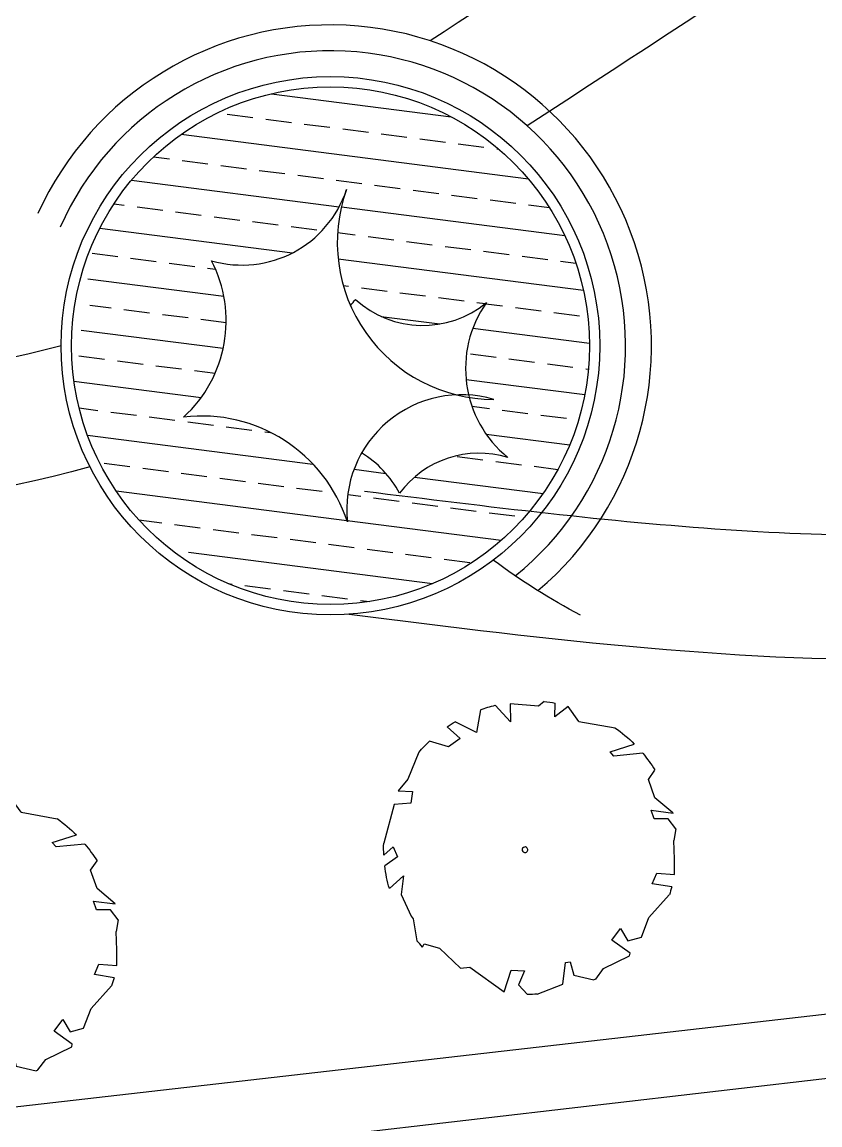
# Model space of a CAD drawing. Extents: x -809667 to 586099, y 3084146 to 3634412.
# Drawn here: x 381885.3 to 381889.16, y 3085669.68 to 3085675.01 of the extents above; entities that cross this region are included whole.
import ezdxf

# ---------------------------------------------------------------- set-up
doc = ezdxf.new("R2010")
doc.units = 0
doc.header["$LTSCALE"] = 0.5
doc.linetypes.add('CONTINOUS', pattern=[0])
for name, color, linetype in [('dxt', 252, 'CONTINUOUS'), ('TREE', 3, 'CONTINUOUS'), ('zy-1', 3, 'CONTINUOUS'), ('图框', 4, 'CONTINUOUS'), ('文字', 7, 'CONTINUOUS'), ('道路', 4, 'CONTINUOUS')]:
    doc.layers.add(name, color=color, linetype=linetype)
doc.linetypes.add('10422', pattern='A,2,[150,AAA.SHX,S=1,R=0,X=0,Y=1],2,[177,AAA.SHX,S=1,R=0,X=0,Y=0.8],1e-09', length=4)

# ---------------------------------------------------------------- blocks, each defined once
blk = doc.blocks.new('*E54')
at = {"layer": 'TREE', "color": 0}
blk.add_ellipse((-2.37, 3.565), major_axis=(2.696, 1.394), ratio=1, start_param=0.518575, end_param=0.519414, dxfattribs=at)
blk = doc.blocks.new('A$C4C586FE1')
at = {"layer": 'TREE', "color": 0}
for p, q in [((1100, 2801), (873, 2660)), ((1294, 2743), (1193, 2819)), ((1418, 2836), (1389, 2617)), ((1787, 2660), (1418, 2836)), ((1261, 2599), (1294, 2743)), ((1875, 2686), (1787, 2660)), ((2108, 2532), (1875, 2686)), ((785, 2557), (585, 2566)), ((873, 2660), (885, 2449)), ((1389, 2617), (1261, 2599)), ((570, 2555), (514, 2441)), ((842, 2436), (785, 2557)), ((2261, 2516), (2108, 2532)), ((2273, 2551), (2261, 2516)), ((2411, 2297), (2336, 2500)), ((514, 2441), (288, 2276)), ((885, 2449), (842, 2436)), ((288, 2276), (288, 2250)), ((288, 2250), (484, 2157)), ((2434, 2275), (2411, 2297)), ((2565, 2086), (2434, 2275)), ((330, 2136), (208, 2079)), ((422, 2031), (330, 2136)), ((484, 2157), (422, 2031)), ((208, 2079), (171, 1878)), ((2577, 1905), (2565, 2086)), ((2688, 2051), (2577, 1905)), ((171, 1878), (16, 1628)), ((2666, 1735), (2772, 1843)), ((2724, 1646), (2666, 1735)), ((2799, 1744), (2724, 1646)), ((2788, 1244), (2821, 1629)), ((6, 1547), (198, 1550)), ((198, 1550), (173, 1443)), ((173, 1443), (0, 1425)), ((0, 1425), (27, 1279)), ((27, 1279), (67, 1102)), ((2632, 1202), (2788, 1244)), ((2635, 1086), (2632, 1202)), ((67, 988), (67, 1102)), ((2775, 1105), (2635, 1086)), ((2702, 978), (2775, 1105)), ((67, 988), (157, 906)), ((2643, 702), (2702, 978)), ((157, 906), (291, 931)), ((291, 931), (335, 852)), ((335, 852), (122, 842)), ((123, 841), (320, 727)), ((320, 727), (414, 564)), ((414, 564), (369, 464)), ((2275, 501), (2371, 599)), ((2371, 599), (2563, 580)), ((2419, 413), (2275, 501)), ((513, 326), (783, 402)), ((827, 368), (610, 253)), ((783, 402), (827, 368)), ((2130, 415), (2352, 350)), ((2132, 192), (2130, 415)), ((1826, 254), (2000, 124)), ((1859, 85), (1826, 254)), ((1176, 133), (821, 132)), ((1176, 133), (1302, 10)), ((1302, 10), (1413, 132)), ((1413, 132), (1432, 0)), ((1540, 5), (1587, 59)), ((1587, 59), (1859, 85))]:
    blk.add_line(p, q, dxfattribs=at)
at = {"layer": 'TREE', "color": 0, "extrusion": (0, 0, -1)}
for major_axis, start_param, end_param in [((1003, 1003), -1.011805, -0.945114), ((1003, 1003), -1.426629, -1.413216), ((1003, 1003), -0.139248, -0.081961), ((839, 1144), 0.475418, 0.633835), ((1003, 1003), 0.553886, 0.636541), ((1003, 1003), 4.017991, 4.075425), ((1003, 1003), 1.314933, 1.417635), ((839, 1143), 3.200433, 3.340883), ((1003, 1003), 1.573401, 1.638153), ((839, 1144), 2.942836, 3.115157), ((1003, 1003), 1.829101, 1.934165), ((1003, 1003), 2.270337, 2.346427)]:
    blk.add_ellipse((1418, 1418), major_axis=major_axis, ratio=1, start_param=start_param, end_param=end_param, dxfattribs=at)
at = {"layer": 'TREE', "color": 0, "linetype": 'Continuous'}
for start_param, end_param in [(0.01341, 3.155003), (3.155003, 6.296595)]:
    blk.add_ellipse((1466, 1447), major_axis=(19.2, 19.2), ratio=1, start_param=start_param, end_param=end_param, dxfattribs=at)
at = {"layer": 'TREE', "color": 8, "linetype": 'CONTINOUS', "extrusion": (0, 0, -1), "xscale": 467.4085850556439, "yscale": 467.4085850556439, "zscale": -467.4085850556439, "rotation": 278.9250190116231}
blk.add_blockref('*E54', (-2893, 66), dxfattribs=at)

msp = doc.modelspace()

# ---------------------------------------------------------------- hatches: boundary and pattern name
at = {"layer": 'zy-1', "linetype": 'ByBlock'}
h = msp.add_hatch(dxfattribs=at)
h.set_pattern_fill('ANSI33', color=4, angle=-52.3131, style=0)
h.set_pattern_definition([(352.686934, (382384.2544, 3085562.39432), (0.0318227, 0.24796636), []), (352.686934, (382384.36247, 3085562.25443), (0.0318227, 0.24796636), [0.125, -0.0625])])
h.paths.add_polyline_path([(381886.1919, 3085672.3508, 0.528482), (381888.0345, 3085673.2887, 0.913946), (381885.6009, 3085673.8265, -0.147473), (381885.6309, 3085673.6466, -0.16428), (381885.5424, 3085673.4649, 0.218522), (381885.9649, 3085672.5104, -0.231383)])
h.paths.add_polyline_path([(381886.0841, 3085673.1031, 0.340097), (381886.2187, 3085673.8592, 0.39476), (381886.8657, 3085674.187, -0.005717), (381886.8714, 3085674.2034, -0.008166), (381886.8657, 3085674.187, 0.185628), (381886.8902, 3085673.6432, 0.042146), (381886.9144, 3085673.6719, 0.37298), (381887.5477, 3085673.6573, 0.214855), (381887.4612, 3085673.2099, -0.055746), (381887.5826, 3085673.1886, -0.039256), (381887.4641, 3085673.1983, 0.160049), (381887.6513, 3085672.9071, 0.319863), (381887.1272, 3085672.7346, 0.13445), (381886.9441, 3085672.9297, 0.157407), (381886.8755, 3085672.5961, 0.357086)], flags=16)

# ---------------------------------------------------------------- linework, layer by layer
at = {"layer": 'dxt', "color": 252, "linetype": '10422'}
msp.add_lwpolyline([(381947.6478, 3085678.9321), (381947.9533, 3085676.7166), (381864.9589, 3085667.0962), (381864.4531, 3085668.454)], dxfattribs=at)
at = {"layer": 'zy-1', "color": 4, "linetype": 'ByBlock'}
for points in [[(381885.631, 3085672.8634, -0.293685), (381880.4259, 3085674.4271, -0.394124), (381881.1951, 3085678.4228, -0.394124)], [(381885.4923, 3085673.4479, -0.278905), (381880.919, 3085674.7705, -0.425674), (381881.7892, 3085678.0921, -0.425674)], [(381888.0024, 3085672.1452, -0.037602), (381887.58, 3085672.4114, -0.037602)]]:
    msp.add_lwpolyline(points, format="xyb", dxfattribs=at)
for radius in [1.3012, 1.2512]:
    msp.add_circle((381886.7935, 3085673.4479), radius, dxfattribs=at)
for centre, radius, start, end in [((381886.7935, 3085673.4479), 1.5512, 310.2613, 155.6767), ((381886.7935, 3085673.4479), 1.4262, 308.7596, 156.2875), ((381886.3669, 3085674.369), 0.5309, 253.7848, 341.8248), ((381887.585, 3085673.9469), 0.7584, 160.234, 269.8144), ((381885.6598, 3085673.5686), 0.6298, 312.34, 27.4721), ((381886.7322, 3085673.801), 0.2233, 315.0406, 324.6939), ((381887.2395, 3085674.03), 0.4837, 227.7625, 309.5805), ((381888.0009, 3085673.3376), 0.5546, 144.8068, 230.9195), ((381887.4266, 3085672.6566), 0.5544, 73.6538, 186.2667), ((381886.1701, 3085672.3662), 0.7419, 18.0523, 96.656), ((381886.6794, 3085672.4978), 0.5066, 27.8702, 58.5003), ((381887.5103, 3085672.4531), 0.4753, 72.7403, 143.6906)]:
    msp.add_arc(centre, radius, start, end, dxfattribs=at)
for points, knots in [([(381902.2986, 3085677.0858), (381902.0611, 3085677.2539), (381901.8212, 3085677.4238), (381901.0918, 3085677.9243), (381900.5927, 3085678.2463), (381899.7288, 3085678.6924), (381899.3772, 3085678.8465), (381898.6485, 3085679.0833), (381898.2786, 3085679.1641), (381896.9626, 3085679.33), (381896.0058, 3085679.2327), (381894.1077, 3085678.7554), (381893.164, 3085678.3756), (381891.3017, 3085677.4573), (381890.3831, 3085676.9182), (381888.7313, 3085675.8796), (381887.9949, 3085675.3874), (381887.2749, 3085674.9225)], [0, 0, 0, 0, 0.838582, 0.838582, 2.515746, 2.515746, 3.607863, 3.607863, 4.699979, 4.699979, 7.466248, 7.466248, 10.232516, 10.232516, 12.998785, 12.998785, 15.338185, 15.338185, 15.338185, 15.338185]), ([(381901.9519, 3085676.5961), (381900.9407, 3085677.312), (381897.1719, 3085679.9804), (381891.9685, 3085677.3067), (381888.3273, 3085674.8894), (381887.744, 3085674.5112)], [0, 0, 0, 0, 3.569995, 13.305729, 15.183835, 15.183835, 15.183835, 15.183835])]:
    msp.add_open_spline(points, degree=3, knots=knots, dxfattribs=at)
at = {"layer": '文字', "color": 3, "linetype": 'Continuous'}
msp.add_line((381989.2197, 3085681.6573, -859.056), (381864.5608, 3085667.3993, -859.056), dxfattribs=at)
at = {"layer": '道路', "linetype": 'Continuous'}
for points, knots in [([(381886.8832, 3085672.1498), (381888.8214, 3085671.908), (381892.2035, 3085671.4859), (381895.2928, 3085677.8509), (381904.0475, 3085674.4451), (381906.5001, 3085679.3676), (381907.3935, 3085681.7452)], [0, 0, 0, 0, 5.241038, 9.145639, 17.995635, 24.640422, 24.640422, 24.640422, 24.640422]), ([(381886.9575, 3085672.7452), (381887.257, 3085672.7078), (381887.5538, 3085672.6708), (381888.4292, 3085672.5738), (381888.9928, 3085672.5284), (381889.9128, 3085672.5367), (381890.2862, 3085672.5695), (381890.97, 3085672.7134), (381891.2785, 3085672.8247), (381891.7169, 3085673.079), (381891.8677, 3085673.1913), (381892.1753, 3085673.4696), (381892.3288, 3085673.6326), (381892.7864, 3085674.1628), (381893.0908, 3085674.5749), (381893.6332, 3085675.2205), (381893.8497, 3085675.4597), (381894.2848, 3085675.8546), (381894.4978, 3085676.0174), (381894.9431, 3085676.2899), (381895.1755, 3085676.4025), (381896.105, 3085676.7635), (381896.8432, 3085676.8661), (381898.3329, 3085676.9328), (381899.0878, 3085676.8959), (381900.5501, 3085676.8307), (381901.2577, 3085676.8026), (381902.2745, 3085676.8645), (381902.6283, 3085676.9111), (381903.3117, 3085677.0792), (381903.6266, 3085677.2109), (381904.2203, 3085677.578), (381904.4959, 3085677.8112), (381905.2526, 3085678.6278), (381905.6881, 3085679.3382), (381906.2946, 3085680.6064), (381906.4966, 3085681.0878), (381906.6913, 3085681.5887)], [0, 0, 0, 0, 0.809904, 0.809904, 2.429711, 2.429711, 3.66837, 3.66837, 4.926642, 4.926642, 5.673722, 5.673722, 6.420801, 6.420801, 7.887995, 7.887995, 8.767827, 8.767827, 9.468061, 9.468061, 10.168296, 10.168296, 12.19742, 12.19742, 14.226544, 14.226544, 16.255668, 16.255668, 17.461197, 17.461197, 18.836307, 18.836307, 20.211417, 20.211417, 22.844117, 22.844117, 24.28999, 24.28999, 24.28999, 24.28999])]:
    msp.add_open_spline(points, degree=3, knots=knots, dxfattribs=at)

# ---------------------------------------------------------------- block references
at = {"layer": '图框', "color": 8, "xscale": 0.0005, "yscale": 0.0005, "zscale": 0.0005, "rotation": 169.6965101826048}
for p in [(381888.5841, 3085671.5922), (381885.8889, 3085671.1528)]:
    msp.add_blockref('A$C4C586FE1', p, dxfattribs=at)

doc.saveas('drawing.dxf')
